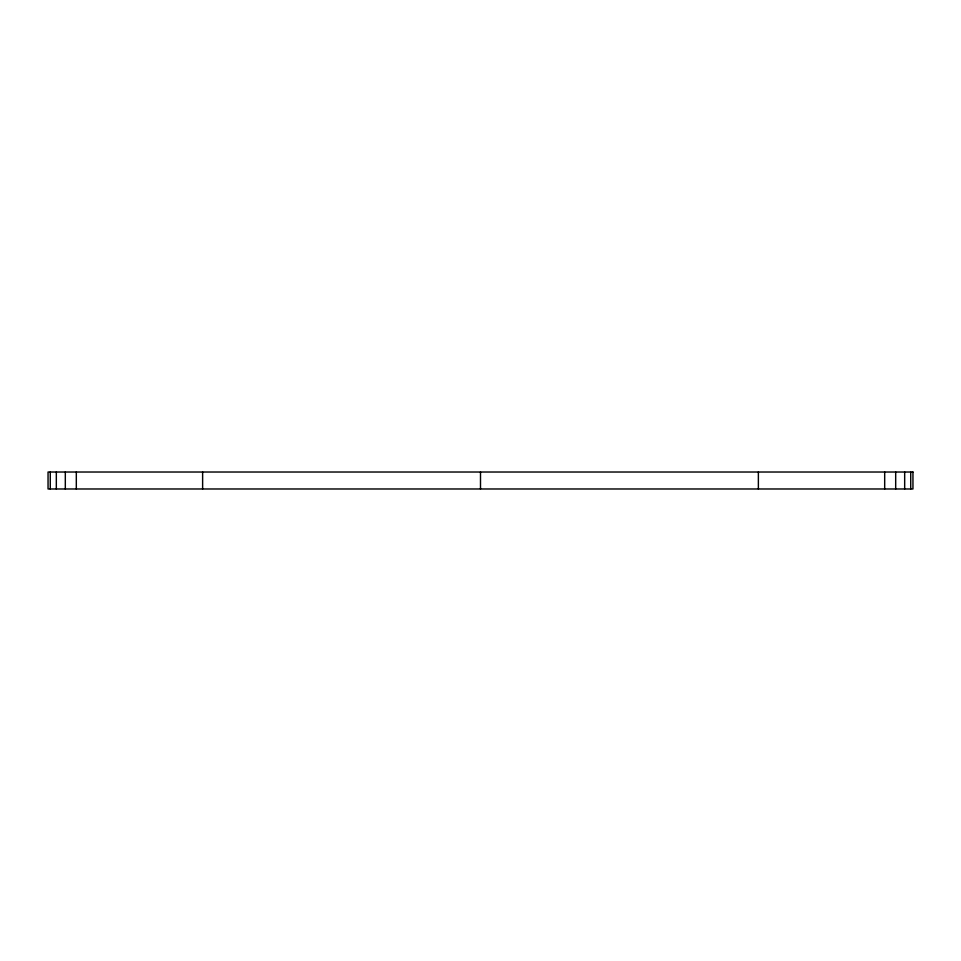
<?xml version="1.0" encoding="UTF-8"?>
<svg xmlns="http://www.w3.org/2000/svg" width="961" height="961" viewBox="0 0 961 961"><rect width="100%" height="100%" fill="white"/><g stroke="black" fill="none" stroke-linecap="round" stroke-linejoin="round"><path stroke-width="1.44" d="M910.728 472.019L910.728 488.981M904.673 472.019L904.673 488.981M895.688 472.019L895.688 488.981M884.685 472.019L884.685 488.981M758.373 472.019L758.373 488.981M480.5 472.019L480.5 488.981M202.627 472.019L202.627 488.981M76.315 472.019L76.315 488.981M65.312 472.019L65.312 488.981M56.327 472.019L56.327 488.981M50.272 472.019L50.272 488.981M912.95 472.019L48.05 472.019L48.05 488.981L912.95 488.981L912.95 472.019"/></g></svg>
